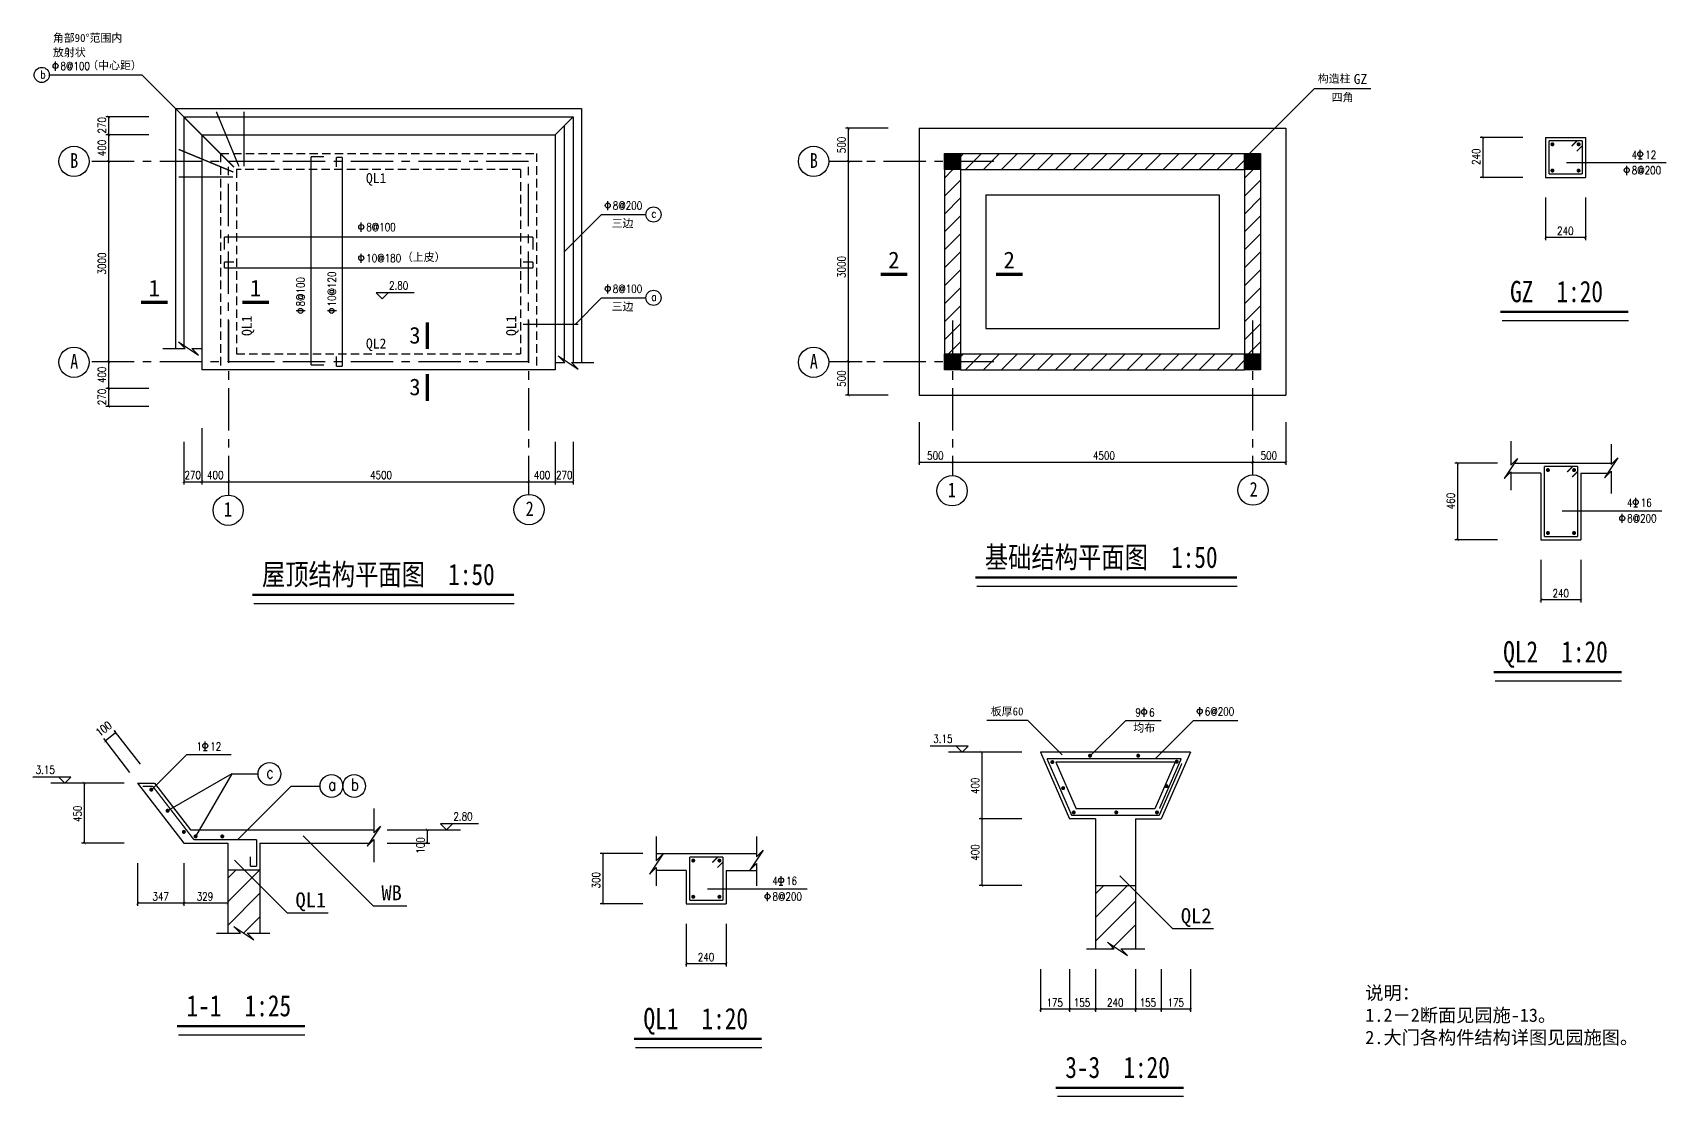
# Model space of a CAD drawing. Extents: x 33537 to 92335, y 36909 to 68753.
# Drawn here: x 67841 to 92335, y 52817 to 68753 of the extents above; entities that cross this region are included whole.
import ezdxf
from ezdxf.enums import TextEntityAlignment as Align

# ---------------------------------------------------------------- set-up
doc = ezdxf.new("R2010")
doc.units = 0
doc.header["$LTSCALE"] = 10
for name, pattern in [('CENTER', [50.8, 31.75, -6.35, 6.35, -6.35]), ('CENTERX2', [101.6, 63.5, -12.7, 12.7, -12.7]), ('DASHED', [19.05, 12.7, -6.35])]:
    doc.linetypes.add(name, pattern=pattern)
doc.layers.get('0').update_dxf_attribs({"linetype": 'CONTINUOUS'})
doc.layers.get('DEFPOINTS').update_dxf_attribs({"linetype": 'CONTINUOUS'})
doc.layers.add('INSERT', color=7, linetype='CONTINUOUS')
doc.layers.add('PUB_TITLE', color=4, linetype='CONTINUOUS')
doc.styles.add('DIM_FONT', font='SIMPLEX.shx', dxfattribs={"width": 0.8, "bigfont": 'hztxt.shx'})
doc.styles.add('SONG', font='SimSun.ttf', dxfattribs={"width": 0.8})
pattern_1 = [(45, (30823.04, 47488.15), (-134.70384, 134.70384), [])]

# ---------------------------------------------------------------- blocks, each defined once
blk = doc.blocks.new('_ARCHTICK')
at = {"color": 0, "linetype": 'BYBLOCK', "const_width": 0.15}
blk.add_lwpolyline([(-0.5, -0.5), (0.5, 0.5)], dxfattribs=at)

msp = doc.modelspace()

# ---------------------------------------------------------------- hatches: boundary and pattern name
at = {"linetype": 'CONTINUOUS'}
h = msp.add_hatch(dxfattribs=at)
h.set_pattern_fill('ANSI31', color=9, scale=60, style=0)
h.set_pattern_definition(pattern_1)
h.paths.add_polyline_path([(81750.8, 66703), (86010.8, 66703), (86010.8, 66943), (81750.8, 66943)])
h = msp.add_hatch(dxfattribs=at)
h.set_pattern_fill('ANSI31', color=9, scale=60, style=0)
h.set_pattern_definition([(45, (26323.04, 47488.15), (-134.70384, 134.70384), [])])
h.paths.add_polyline_path([(81750.8, 66703), (81510.8, 66703), (81510.8, 63943), (81750.8, 63943)])
h = msp.add_hatch(dxfattribs=at)
h.set_pattern_fill('ANSI31', color=9, scale=60, style=0)
h.set_pattern_definition(pattern_1)
h.paths.add_polyline_path([(86250.8, 66703), (86010.8, 66703), (86010.8, 63943), (86250.8, 63943)])
h = msp.add_hatch(dxfattribs=at)
h.set_pattern_fill('ANSI31', color=9, scale=60, style=0)
h.set_pattern_definition([(45, (30823.04, 44488.15), (-134.70384, 134.70384), [])])
h.paths.add_polyline_path([(81750.8, 63703), (86010.8, 63703), (86010.8, 63943), (81750.8, 63943)])
at = {"layer": 'INSERT'}
for points in [[(81510.8, 66943), (81750.8, 66943), (81750.8, 66703), (81510.8, 66703)], [(86010.8, 66943), (86250.8, 66943), (86250.8, 66703), (86010.8, 66703)], [(81510.8, 63943), (81750.8, 63943), (81750.8, 63703), (81510.8, 63703)], [(86010.8, 63943), (86250.8, 63943), (86250.8, 63703), (86010.8, 63703)]]:
    msp.add_hatch(color=9, dxfattribs=at).paths.add_polyline_path(points)

# ---------------------------------------------------------------- linework, layer by layer
at = {"color": 3, "linetype": 'CONTINUOUS'}
for p, q in [((75676.1, 67223), (75946.1, 67493)), ((90184.2, 67184), (89544.2, 67184)), ((89584.2, 67184), (89584.2, 66584)), ((91917.7, 66862.2), (91972.1, 66862.2)), ((90184.2, 66584), (89544.2, 66584)), ((90523.8, 66284), (90523.8, 65644)), ((91123.8, 66284), (91123.8, 65644)), ((91123.8, 65684), (90523.8, 65684)), ((89802.1, 62303.5), (89162.1, 62303.5)), ((89202.1, 62303.5), (89202.1, 61153.5)), ((91849.7, 61646.8), (91904.1, 61646.8)), ((89802.1, 61153.5), (89162.1, 61153.5)), ((90455.8, 60853.5), (90455.8, 60213.5)), ((91055.8, 60853.5), (91055.8, 60213.5)), ((91055.8, 60253.5), (90455.8, 60253.5)), ((69059.8, 58297.9), (69450.7, 57791.2)), ((68901.5, 58175.7), (69292.4, 57669)), ((68925.9, 58144.1), (69084.2, 58266.2)), ((70401.6, 57995.7), (70456.1, 57995.7)), ((82671.6, 57974.3), (81571.6, 57974.3)), ((82071.6, 57974.3), (82071.6, 55974.3)), ((69214.5, 57510.6), (68114.5, 57510.6)), ((68614.5, 57510.6), (68614.5, 56610.6)), ((82671.6, 56974.3), (82031.6, 56974.3)), ((69214.5, 56610.6), (68574.5, 56610.6)), ((73155.7, 56810.6), (74255.7, 56810.6)), ((73155.7, 56610.6), (73795.7, 56610.6)), ((73755.7, 56810.6), (73755.7, 56610.6)), ((76987.6, 56452.5), (76347.6, 56452.5)), ((76387.6, 56452.5), (76387.6, 55702.5)), ((69414.5, 56310.6), (69414.5, 55670.6)), ((70108.8, 56310.6), (70108.8, 55670.6)), ((79035.2, 55980.6), (79089.7, 55980.6)), ((82671.6, 55974.3), (82031.6, 55974.3)), ((70767.1, 55710.6), (69414.5, 55710.6)), ((76987.6, 55702.5), (76347.6, 55702.5)), ((77641.3, 55402.5), (77641.3, 54762.5)), ((78241.3, 55402.5), (78241.3, 54762.5)), ((78241.3, 54802.5), (77641.3, 54802.5)), ((82951, 54720), (82951, 54080)), ((83388.5, 54720), (83388.5, 54080)), ((83776, 54720), (83776, 54080)), ((84376, 54720), (84376, 54080)), ((84763.5, 54720), (84763.5, 54080)), ((85201, 54720), (85201, 54080)), ((85201, 54120), (82951, 54120))]:
    msp.add_line(p, q, dxfattribs=at)
for p, q in [((90523.8, 67184), (91123.8, 67184)), ((90523.8, 67184), (90523.8, 66584)), ((91123.8, 67184), (91123.8, 66584)), ((90523.8, 66584), (91123.8, 66584)), ((90056.5, 62303.5), (91509.5, 62303.5)), ((90455.8, 62153.5), (90002.1, 62153.5)), ((90455.8, 62153.5), (90455.8, 61153.5)), ((91055.8, 62153.5), (91055.8, 61153.5)), ((91055.8, 62153.5), (91455.3, 62153.5)), ((90455.8, 61153.5), (91055.8, 61153.5)), ((82951, 57974.3), (83388.5, 56974.3)), ((85201, 57974.3), (82951, 57974.3)), ((83180.4, 57824.3), (83486.6, 57124.3)), ((84971.7, 57824.3), (83180.4, 57824.3)), ((84971.7, 57824.3), (84665.4, 57124.3)), ((85201, 57974.3), (84763.5, 56974.3)), ((69414.5, 57510.6), (70108.8, 56610.6)), ((69414.5, 57510.6), (69667.1, 57510.6)), ((69667.1, 57510.6), (70207.1, 56810.6)), ((84665.4, 57124.3), (83486.6, 57124.3)), ((83776, 56974.3), (83388.5, 56974.3)), ((83776, 56974.3), (83776, 55974.3)), ((84376, 56974.3), (84376, 55974.3)), ((84376, 56974.3), (84763.5, 56974.3)), ((70108.8, 56610.6), (70767.1, 56610.6)), ((70207.1, 56810.6), (72955.7, 56810.6)), ((70767.1, 56610.6), (70767.1, 56210.6)), ((71247.1, 56610.6), (72886.9, 56610.6)), ((71247.1, 56610.6), (71247.1, 56210.6)), ((77187.6, 56452.5), (78695, 56452.5)), ((70767.1, 56210.6), (70767.1, 55262.6)), ((70767.1, 56210.6), (71247.1, 56210.6)), ((71247.1, 56210.6), (71247.1, 55262.6)), ((77641.3, 56202.5), (77187.6, 56202.5)), ((77641.3, 56202.5), (77641.3, 55702.5)), ((78241.3, 56202.5), (78695, 56202.5)), ((78241.3, 56202.5), (78241.3, 55702.5)), ((83776, 55974.3), (84376, 55974.3)), ((83776, 55974.3), (83776, 55026.2)), ((84376, 55974.3), (84376, 55026.2)), ((77641.3, 55702.5), (78241.3, 55702.5))]:
    msp.add_line(p, q)
at = {"color": 6, "linetype": 'CENTERX2'}
for p, q in [((75276.1, 66823), (70776.1, 66823)), ((70776.1, 63823), (70776.1, 66823)), ((75276.1, 63823), (75276.1, 66823)), ((75276.1, 63823), (70776.1, 63823))]:
    msp.add_line(p, q, dxfattribs=at)
at = {"color": 9, "linetype": 'CONTINUOUS'}
for p, q in [((70767.1, 55731.7), (71246, 56210.6)), ((70767.1, 56085.3), (70892.5, 56210.6)), ((70767.1, 55378.2), (71247.1, 55858.2)), ((83776, 55495.4), (84255, 55974.3)), ((83776, 55848.9), (83901.4, 55974.3)), ((83776, 55141.8), (84376, 55741.8)), ((71006.6, 55264.1), (71247.1, 55504.6)), ((84015.5, 55027.7), (84376, 55388.3))]:
    msp.add_line(p, q, dxfattribs=at)
at = {"color": 1, "linetype": 'CONTINUOUS', "const_width": 20}
for points in [[(70015.4, 67583.6), (70860.7, 66738.3)], [(70594.5, 67569), (70934, 66749.2)], [(71010.3, 67569), (71010.3, 66753)], [(75810.4, 63851.5), (75810.4, 67357.3)], [(90573.8, 67134), (91073.8, 67134)], [(90573.8, 67134), (90573.8, 66634)], [(90915.4, 67051.6), (90997.9, 67134)], [(91073.8, 67134), (91073.8, 66634)], [(70030.1, 67004.6), (70849.9, 66665)], [(72015.5, 63772), (72015.5, 66895.2)], [(72015.5, 66895.2), (72207, 66895.2)], [(72392.2, 66886.6), (72483.8, 66886.6)], [(72392.2, 66886.6), (72392.2, 66739.1)], [(72483.8, 63755.6), (72483.8, 66886.6)], [(90991.3, 66975.7), (91073.8, 67058.2)], [(90573.8, 66634), (91073.8, 66634)], [(70030.1, 66588.8), (70846.1, 66588.8)], [(70714.3, 65692.3), (75340.5, 65692.3)], [(70714.3, 65692.3), (70714.3, 65500.7)], [(75340.5, 65692.3), (75340.5, 65500.7)], [(70714.3, 65318.2), (70861.7, 65318.2)], [(70714.3, 65318.2), (70714.3, 65226.6)], [(70714.3, 65226.6), (75340.5, 65226.6)], [(75340.5, 65318.2), (75193.1, 65318.2)], [(75340.5, 65318.2), (75340.5, 65226.6)], [(75191.4, 64382.3), (76022.1, 64382.3)], [(72015.5, 63772), (72207, 63772)], [(72392.2, 63755.6), (72392.2, 63903)], [(72392.2, 63755.6), (72483.8, 63755.6)], [(90505.8, 62253.5), (90505.8, 61203.5)], [(90505.8, 62253.5), (91005.8, 62253.5)], [(90847.4, 62171), (90929.9, 62253.5)], [(91005.8, 62253.5), (91005.8, 61203.5)], [(90923.3, 62095.1), (91005.8, 62177.6)], [(90505.8, 61203.5), (91005.8, 61203.5)], [(83049.4, 57874.3), (83421.2, 57024.3)], [(85061.6, 57874.3), (83049.4, 57874.3)], [(85072.1, 57804.3), (84730.8, 57024.3)], [(85061.6, 57874.3), (84735.2, 57128.1)], [(69491, 57460.6), (69642.5, 57460.6)], [(69642.5, 57460.6), (70259.7, 56660.6)], [(83421.2, 57024.3), (84730.8, 57024.3)], [(70259.7, 56660.6), (71197.1, 56660.6)], [(71197.1, 56660.6), (71197.1, 56260.6)], [(71105.5, 56260.6), (71105.5, 56408.1)], [(77691.3, 56402.5), (78191.3, 56402.5)], [(77691.3, 56402.5), (77691.3, 55752.5)], [(78033, 56320), (78115.5, 56402.5)], [(78191.3, 56402.5), (78191.3, 55752.5)], [(71105.5, 56260.6), (71197.1, 56260.6)], [(78108.9, 56244.1), (78191.3, 56326.6)], [(77691.3, 55752.5), (78191.3, 55752.5)]]:
    msp.add_lwpolyline(points, dxfattribs=at)
at = {"color": 1, "linetype": 'CONTINUOUS', "const_width": 30}
for points in [[(90612.7, 67080.6, 1), (90642.7, 67080.6, 1)], [(91005.4, 67080.6, 1), (91035.4, 67080.6, 1)], [(90612.7, 66687.5, -1), (90642.7, 66687.5, -1)], [(91005.4, 66687.5, -1), (91035.4, 66687.5, -1)], [(90544.7, 62200, 1), (90574.7, 62200, 1)], [(90937.4, 62200, 1), (90967.4, 62200, 1)], [(90544.7, 61256.9, -1), (90574.7, 61256.9, -1)], [(90937.4, 61256.9, -1), (90967.4, 61256.9, -1)], [(83114.2, 57824.1, 1), (83144.2, 57824.1, 1)], [(83680, 57920, 1), (83710, 57920, 1)], [(84401.4, 57920, 1), (84431.4, 57920, 1)], [(84980.2, 57830.7, 1), (85010.2, 57830.7, 1)], [(69603.8, 57411.6, 1), (69633.8, 57411.6, 1)], [(83276.3, 57433.9, 1), (83306.3, 57433.9, 1)], [(84824.7, 57463.7, 1), (84854.7, 57463.7, 1)], [(69854, 57106.8, 1), (69872.3, 57083, 1)], [(83435.1, 57070.2, 1), (83465.1, 57070.2, 1)], [(84073.3, 57070.2, 1), (84103.3, 57070.2, 1)], [(84683.1, 57070.2, 1), (84713.1, 57070.2, 1)], [(70098.3, 56790.1, 1), (70116.6, 56766.3, 1)], [(70268.7, 56710.7, 1), (70298.7, 56710.7, 1)], [(70668.7, 56710.7, 1), (70698.7, 56710.7, 1)], [(77730.2, 56349, 1), (77760.2, 56349, 1)], [(78123, 56349, 1), (78153, 56349, 1)], [(77730.2, 55806, -1), (77760.2, 55806, -1)], [(78123, 55806, -1), (78153, 55806, -1)]]:
    msp.add_lwpolyline(points, format="xyb", close=True, dxfattribs=at)
at = {"layer": 'DEFPOINTS', "color": 0, "linetype": 'BYBLOCK'}
for p in [(75156.1, 66823), (70776.1, 64008)]:
    msp.add_point(p, dxfattribs=at)
at = {"layer": 'INSERT', "color": 21, "linetype": 'CONTINUOUS', "ltscale": 2}
for p, q in [((68090.5, 68119.9), (69479.1, 68119.9)), ((69479.1, 68119.9), (70106.1, 67493)), ((87061.7, 67916.4), (86086.1, 66940.9)), ((87061.7, 67916.4), (87903, 67916.4)), ((90840, 66806.3), (92335.4, 66806.3)), ((76371.6, 66028.5), (75810.4, 65467.3)), ((76371.6, 66028.5), (77036.4, 66028.5)), ((76371.6, 64781.2), (75972.7, 64382.3)), ((76371.6, 64781.2), (77036.4, 64781.2)), ((90772, 61591), (92267.4, 61591)), ((82763.8, 58448.2), (82147.3, 58448.2)), ((82763.8, 58448.2), (83276.4, 57935.6)), ((84231, 58448.2), (83688.9, 57906.1)), ((84231, 58448.2), (84762.6, 58448.2)), ((85247.6, 58448.2), (84673.7, 57874.3)), ((85247.6, 58448.2), (85912.4, 58448.2)), ((70154.8, 57939.8), (69612.7, 57397.7)), ((70154.8, 57939.8), (70819.4, 57939.8)), ((70827.6, 57646.6), (69863.1, 57094.9)), ((70827.6, 57646.6), (70283.7, 56710.7)), ((70827.6, 57646.6), (71220.5, 57646.6)), ((71717.6, 57466), (70912.2, 56660.6)), ((71717.6, 57466), (72150.2, 57466)), ((72944.1, 55672.2), (71898.4, 56717.9)), ((71656, 55564.9), (70865.3, 56355.7)), ((84930.9, 55328.6), (84140.2, 56119.3)), ((77957.5, 55924.8), (79452.9, 55924.8)), ((72944.1, 55672.2), (73449.8, 55672.2)), ((71656, 55564.9), (72270.9, 55564.9)), ((84930.9, 55328.6), (85545.9, 55328.6))]:
    msp.add_line(p, q, dxfattribs=at)
at = {"layer": 'INSERT', "color": 3}
for p, q in [((68183.4, 68183.4), (68183.4, 68319.9)), ((69580.1, 67493), (68940.1, 67493)), ((68980.1, 67493), (68980.1, 66823)), ((69580.1, 67223), (68940.1, 67223)), ((80669.5, 67323), (80029.5, 67323)), ((80069.5, 67323), (80069.5, 66823)), ((91944.9, 66862.2), (91944.9, 66998.7)), ((69191, 66823), (68940.1, 66823)), ((68980.1, 66863), (68980.1, 63153)), ((80280.4, 66823), (80029.5, 66823)), ((80069.5, 66863), (80069.5, 63323)), ((91741.8, 66620.7), (91741.8, 66757.2)), ((76464.5, 66092), (76464.5, 66228.5)), ((72768.3, 65770.3), (72768.3, 65906.8)), ((72768.3, 65304.6), (72768.3, 65441.1)), ((76464.5, 64844.7), (76464.5, 64981.2)), ((73560.3, 64855.8), (72990.2, 64855.8)), ((73080.2, 64765.8), (72990.2, 64855.8)), ((73080.2, 64765.8), (73170.2, 64855.8)), ((71927.6, 64585.2), (71791.1, 64585.2)), ((72395.9, 64585.2), (72259.4, 64585.2)), ((69191, 63823), (68940.1, 63823)), ((80280.4, 63823), (80029.5, 63823)), ((69580.1, 63423), (68940.1, 63423)), ((80669.5, 63323), (80029.5, 63323)), ((69580.1, 63153), (68940.1, 63153)), ((70376.1, 62825.4), (70376.1, 61985.4)), ((81130.8, 62916.4), (81130.8, 62276.4)), ((86630.8, 62916.4), (86630.8, 62276.4)), ((70106.1, 62625.4), (70106.1, 61985.4)), ((75676.1, 62625.4), (75676.1, 61985.4)), ((75946.1, 62625.4), (75946.1, 61985.4)), ((81130.8, 62316.4), (86630.8, 62316.4)), ((81630.8, 62330.3), (81630.8, 62276.4)), ((86130.8, 62330.3), (86130.8, 62276.4)), ((70106.1, 62025.4), (75946.1, 62025.4)), ((70776.1, 62039.3), (70776.1, 61985.4)), ((75276.1, 62039.3), (75276.1, 61985.4)), ((91876.9, 61646.8), (91876.9, 61783.4)), ((91673.8, 61410), (91673.8, 61546.5)), ((84505.1, 58504.1), (84505.1, 58640.6)), ((85340.5, 58511.7), (85340.5, 58648.2)), ((70428.9, 57995.7), (70428.9, 58132.2)), ((81868.1, 58064.3), (81298, 58064.3)), ((81778.1, 57974.3), (81688.1, 58064.3)), ((81778.1, 57974.3), (81868.1, 58064.3)), ((68411, 57600.6), (67840.9, 57600.6)), ((68321, 57510.6), (68231, 57600.6)), ((68321, 57510.6), (68411, 57600.6)), ((74525.8, 56900.6), (73955.7, 56900.6)), ((74045.7, 56810.6), (73955.7, 56900.6)), ((74045.7, 56810.6), (74135.7, 56900.6)), ((79062.4, 55980.6), (79062.4, 56117.1)), ((78859.4, 55739.2), (78859.4, 55875.7))]:
    msp.add_line(p, q, dxfattribs=at)
at = {"layer": 'INSERT', "color": 7}
for p, q in [((69980.1, 67619), (69980.1, 64020.2)), ((69980.1, 67619), (76072.1, 67619)), ((76072.1, 67619), (76072.1, 63812.4)), ((70106.1, 67493), (70106.1, 64067.7)), ((70106.1, 67493), (75946.1, 67493)), ((75946.1, 67493), (75946.1, 63812.4)), ((70376.1, 67223), (70376.1, 63703)), ((70376.1, 67223), (75676.1, 67223)), ((75676.1, 67223), (75676.1, 63703)), ((81130.8, 67323), (86630.8, 67323)), ((81130.8, 67323), (81130.8, 63323)), ((86630.8, 67323), (86630.8, 63323)), ((81750.8, 66943), (86010.8, 66943)), ((81510.8, 66703), (81510.8, 63943)), ((81750.8, 66703), (86010.8, 66703)), ((81750.8, 66703), (81750.8, 63943)), ((81750.8, 66703), (81750.8, 66703)), ((86010.8, 66703), (86010.8, 63943)), ((86250.8, 66703), (86250.8, 63943)), ((82130.8, 66323), (85630.8, 66323)), ((82130.8, 66323), (82130.8, 64323)), ((85630.8, 66323), (85630.8, 64323)), ((89873.1, 64441.1, 342.9), (91766.8, 64441.1, 342.9)), ((82130.8, 64323), (85630.8, 64323)), ((81750.8, 63943), (86010.8, 63943)), ((75676.1, 63703), (70376.1, 63703)), ((81750.8, 63703), (86010.8, 63703)), ((81130.8, 63323), (86630.8, 63323)), ((81998.3, 60460, 342.9), (85898.5, 60460, 342.9)), ((71159.4, 60202.2, 685.7), (75059.5, 60202.2, 685.7)), ((89770.7, 59042.8, 342.9), (91664.4, 59042.8, 342.9)), ((70028.7, 53740, 342.9), (71922.4, 53740, 342.9)), ((76880, 53546.8, 342.9), (78773.7, 53546.8, 342.9)), ((83204.6, 52816.8, 342.9), (85098.3, 52816.8, 342.9))]:
    msp.add_line(p, q, dxfattribs=at)
at = {"layer": 'INSERT', "color": 3, "linetype": 'DASHED'}
for p, q in [((70656.1, 66943), (70656.1, 63703)), ((70656.1, 66943), (75396.1, 66943)), ((75396.1, 66943), (75396.1, 63703)), ((70896.1, 66703), (70896.1, 63943)), ((75156.1, 66703), (70896.1, 66703)), ((75156.1, 66703), (75156.1, 63943)), ((70896.1, 63943), (75156.1, 63943))]:
    msp.add_line(p, q, dxfattribs=at)
at = {"layer": 'INSERT', "color": 21, "linetype": 'CENTER', "ltscale": 2}
for p, q in [((71396.1, 66823), (68687.1, 66823)), ((82250.8, 66823), (79776.5, 66823)), ((70776.1, 64443), (70776.1, 61825.3)), ((75276.1, 64443), (75276.1, 61835.3)), ((81630.8, 64443), (81630.8, 62116.3)), ((86130.8, 64443), (86130.8, 62126.2)), ((71396.1, 63823), (68686.9, 63823)), ((82250.8, 63823), (79776.3, 63823))]:
    msp.add_line(p, q, dxfattribs=at)
at = {"layer": 'INSERT', "color": 9}
for p, q in [((69790.5, 64020.2), (70127.3, 64020.2)), ((70027.3, 64120.2), (70327.3, 63920.2)), ((70127.3, 64020.2), (70027.3, 64120.2)), ((70227.3, 64020.2), (70376.1, 64020.2)), ((70327.3, 63920.2), (70227.3, 64020.2)), ((75676.1, 63812.4), (75819.1, 63812.4)), ((75719.1, 63912.4), (76019.1, 63712.4)), ((75819.1, 63812.4), (75719.1, 63912.4)), ((76019.1, 63712.4), (75919.1, 63812.4)), ((75919.1, 63812.4), (76255.8, 63812.4)), ((90002.1, 62635.1), (90002.1, 62271.8)), ((91509.5, 62586.8), (91509.5, 62284.8)), ((90102.1, 62371.8), (89902.1, 62071.8)), ((90002.1, 62271.8), (90102.1, 62371.8)), ((91609.5, 62384.8), (91409.5, 62084.8)), ((91509.5, 62284.8), (91609.5, 62384.8)), ((89902.1, 62071.8), (90002.1, 62171.8)), ((90002.1, 62171.8), (90002.1, 61896.3)), ((91409.5, 62084.8), (91509.5, 62184.8)), ((91509.5, 62184.8), (91509.5, 61848.1)), ((72955.7, 57127.1), (72955.7, 56763.8)), ((73055.7, 56863.8), (72855.7, 56563.8)), ((72955.7, 56763.8), (73055.7, 56863.8)), ((72855.7, 56563.8), (72955.7, 56663.8)), ((72955.7, 56663.8), (72955.7, 56327.1)), ((77187.6, 56707.7), (77187.6, 56344.5)), ((78695, 56707.7), (78695, 56405.7)), ((77287.6, 56444.5), (77087.6, 56144.5)), ((77187.6, 56344.5), (77287.6, 56444.5)), ((78795, 56505.7), (78595, 56205.7)), ((78695, 56405.7), (78795, 56505.7)), ((77087.6, 56144.5), (77187.6, 56244.5)), ((77187.6, 56244.5), (77187.6, 55969)), ((78595, 56205.7), (78695, 56305.7)), ((78695, 56305.7), (78695, 55969)), ((70958.8, 55262.6), (70858.8, 55362.6)), ((70858.8, 55362.6), (71158.8, 55162.6)), ((70595.6, 55262.6), (70958.8, 55262.6)), ((71058.8, 55262.6), (71395.6, 55262.6)), ((71158.8, 55162.6), (71058.8, 55262.6)), ((83956.4, 55126.2), (84256.4, 54926.2)), ((84056.4, 55026.2), (83956.4, 55126.2)), ((83639.8, 55026.2), (84056.4, 55026.2)), ((84256.4, 54926.2), (84156.4, 55026.2)), ((84156.4, 55026.2), (84514, 55026.2))]:
    msp.add_line(p, q, dxfattribs=at)
for points in [[(81510.8, 66943), (81750.8, 66943), (81750.8, 66703), (81510.8, 66703)], [(86010.8, 66943), (86250.8, 66943), (86250.8, 66703), (86010.8, 66703)], [(81510.8, 63943), (81750.8, 63943), (81750.8, 63703), (81510.8, 63703)], [(86010.8, 63943), (86250.8, 63943), (86250.8, 63703), (86010.8, 63703)]]:
    msp.add_lwpolyline(points, close=True, dxfattribs=at)
at = {"layer": 'INSERT', "color": 7, "const_width": 50, "elevation": -548.6}
for points in [[(80555.2, 65133), (80955.2, 65133)], [(82283.7, 65133), (82683.7, 65133)], [(69465.8, 64711.6), (69865.8, 64711.6)], [(70983.8, 64711.6), (71383.8, 64711.6)], [(73760, 64011.4), (73760, 64411.4)], [(73760, 63237.2), (73760, 63637.2)]]:
    msp.add_lwpolyline(points, dxfattribs=at)
at = {"layer": 'INSERT', "color": 193, "const_width": 35}
for points, elevation in [([(89848.3, 64569.8), (91766.8, 64569.8)], 342.9), ([(81973.5, 60588.7), (85898.5, 60588.7)], 342.9), ([(71134.6, 60330.9), (75059.5, 60330.9)], 685.7), ([(89745.9, 59171.5), (91664.4, 59171.5)], 342.9), ([(70003.9, 53868.7), (71922.4, 53868.7)], 342.9), ([(76855.3, 53675.5), (78773.7, 53675.5)], 342.9), ([(83179.8, 52945.5), (85098.3, 52945.5)], 342.9)]:
    msp.add_lwpolyline(points, dxfattribs=dict(at, elevation=elevation))
at = {"layer": 'INSERT', "color": 7}
for centre, radius in [((67977, 68119.9), 113.5), ((68460.1, 66825, -685.7), 227), ((79549.5, 66825, -685.7), 227), ((77149.9, 66028.5), 113.5), ((77149.9, 64781.2), 113.5), ((68460.1, 63815, -685.7), 227), ((79549.5, 63815, -685.7), 227), ((81626.8, 61889.4, -685.7), 227), ((86137.8, 61899.4, -685.7), 227), ((70772.1, 61598.4, -685.7), 227), ((75283.1, 61608.4, -685.7), 227), ((71390.7, 57646.6), 170.2), ((72320.4, 57466), 170.2), ((72660.9, 57466), 170.2)]:
    msp.add_circle(centre, radius, dxfattribs=at)
at = {"layer": 'INSERT', "color": 3}
for centre in [(68183.4, 68255.3), (91944.9, 66934), (91741.8, 66692.6), (76464.5, 66163.9), (72768.3, 65842.2), (72768.3, 65376.5), (76464.5, 64916.6), (71855.7, 64585.2), (72324, 64585.2), (91876.9, 61718.7), (91673.8, 61477.3), (84505.1, 58576), (85340.5, 58583.6), (70428.9, 58067.6), (78859.4, 55811.1), (79062.4, 56052.5)]:
    msp.add_circle(centre, 37.5, dxfattribs=at)
at = {"layer": 'INSERT', "color": 3, "linetype": 'DASHED'}
msp.add_point((70656.1, 66823), dxfattribs=at)

# ---------------------------------------------------------------- block references
at = {"layer": 'INSERT', "color": 3, "xscale": 40, "yscale": 40, "zscale": 40}
for p, rotation in [((68980.1, 67493), 90), ((68980.1, 67223), 90), ((80069.5, 67323), 90), ((89584.2, 67184), 90), ((68980.1, 66823), 90), ((80069.5, 66823), 90), ((89584.2, 66584), 90), ((68980.1, 63823), 270), ((80069.5, 63823), 270), ((68980.1, 63423), 90), ((80069.5, 63323), 90), ((68980.1, 63153), 90), ((81130.8, 62316.4), 180), ((81630.8, 62316.4), 180), ((86630.8, 62316.4), 180), ((89202.1, 62303.5), 90), ((70106.1, 62025.4), 180), ((70376.1, 62025.4), 180), ((70776.1, 62025.4), 180), ((75676.1, 62025.4), 180), ((75946.1, 62025.4), 180), ((89202.1, 61153.5), 90), ((69084.2, 58266.2), 41.99999999999996), ((68925.9, 58144.1), 41.99999999999996), ((82071.6, 57974.3), 90), ((68614.5, 57510.6), 90), ((73755.7, 56810.6), 90), ((82071.6, 56974.3), 90), ((68614.5, 56610.6), 90), ((73755.7, 56610.6), 90), ((76387.6, 56452.5), 90), ((82071.6, 55974.3), 90), ((76387.6, 55702.5), 90)]:
    msp.add_blockref('_ARCHTICK', p, dxfattribs=dict(at, rotation=rotation))
for p in [(90523.8, 65684), (91123.8, 65684), (86130.8, 62316.4), (75276.1, 62025.4), (90455.8, 60253.5), (91055.8, 60253.5), (69414.5, 55710.6), (70108.8, 55710.6), (70767.1, 55710.6), (77641.3, 54802.5), (78241.3, 54802.5), (82951, 54120), (83388.5, 54120), (83776, 54120), (84376, 54120), (84763.5, 54120), (85201, 54120)]:
    msp.add_blockref('_ARCHTICK', p, dxfattribs=at)

# ---------------------------------------------------------------- texts
at = {"color": 3, "linetype": 'BYBLOCK', "style": 'DIM_FONT', "width": 0.8}
for s, p in [('2.80', (73183.7, 64904.7)), ('3.15', (81344.1, 58113.2)), ('3.15', (67887, 57649.5)), ('2.80', (74149.2, 56949.5))]:
    msp.add_text(s, height=120, dxfattribs=at).set_placement(p)
msp.add_text('100', height=120, rotation=37.64762, dxfattribs=at).set_placement((68844.7, 58199.4))
at = {"color": 7, "linetype": 'CONTINUOUS', "insert": (87821.6, 54466), "char_height": 200, "width": 8000, "attachment_point": 1}
msp.add_mtext('\\f宋体|b0|i0|c134|p54;说明：\\P1.2－2断面见园施-13。\\P2.大门各构件结构详图见园施图。', dxfattribs=at)
at = {"layer": 'INSERT', "color": 3, "style": 'DIM_FONT', "width": 0.8}
for s, height, p in [('b', 120, (67955, 68068.1)), ('8@100', 120, (68258.5, 68193.9)), ('4', 120, (91814.9, 66865.4)), ('12', 120, (92020, 66865.4)), ('8@200', 120, (91816.9, 66631.2)), ('8@200', 120, (76539.6, 66102.5)), ('8@100', 120, (72843.4, 65780.8)), ('c', 120, (77118.6, 65982.8)), ('10@180', 120, (72843.4, 65315.1)), ('8@100', 120, (76539.6, 64855.2)), ('a', 120, (77118.6, 64735.6)), ('4', 120, (91746.8, 61650.1)), ('16', 120, (91952, 61650.1)), ('8@200', 120, (91748.9, 61415.9)), ('9', 120, (84375, 58507.3)), ('6', 120, (84580.1, 58507.3)), ('6@200', 120, (85415.6, 58522.2)), ('1', 120, (70298.8, 57998.9)), ('12', 120, (70504, 57998.9)), ('c', 180, (71343.8, 57578.2)), ('b', 180, (72614, 57397.5)), ('a', 180, (72273.5, 57397.5)), ('4', 120, (78932.4, 55983.9)), ('16', 120, (79137.5, 55983.9)), ('8@200', 120, (78934.5, 55749.7))]:
    msp.add_text(s, height=height, dxfattribs=at).set_placement(p)
for s, p in [('10@120', (72386.1, 64651.7)), ('8@100', (71917.8, 64651.7))]:
    msp.add_text(s, height=120, rotation=90, dxfattribs=at).set_placement(p)
at = {"layer": 'INSERT', "color": 3, "char_height": 120, "attachment_point": 5, "rotation": 90, "style": 'DIM_FONT'}
for s, insert in [('270', (68880.1, 67365.7)), ('400', (68880.1, 67025.5)), ('500', (79969.5, 67071.1)), ('240', (89484.2, 66893.9)), ('3000', (68880.1, 65294.5)), ('3000', (79969.5, 65243.1)), ('400', (68880.1, 63625.5)), ('500', (79969.5, 63571.1)), ('270', (68880.1, 63294.7)), ('460', (89102.1, 61735.2)), ('400', (81971.6, 57468.8)), ('450', (68514.5, 57048.4)), ('100', (73655.7, 56575.7)), ('400', (81971.6, 56468.8)), ('300', (76287.6, 56054.5))]:
    msp.add_mtext(s, dxfattribs=dict(at, insert=insert))
at = {"layer": 'INSERT', "color": 3, "char_height": 120, "attachment_point": 5, "style": 'DIM_FONT'}
for s, insert in [('240', (90820.5, 65784)), ('500', (81375.8, 62416.4)), ('4500', (83902.7, 62416.4)), ('500', (86375.8, 62416.4)), ('270', (70241, 62125.4)), ('400', (70578.6, 62125.4)), ('4500', (73064.8, 62125.4)), ('400', (75478.6, 62125.4)), ('270', (75811, 62125.4)), ('240', (90752.5, 60353.5)), ('347', (69758.9, 55810.6)), ('329 ', (70423.9, 55810.6)), ('240', (77938, 54902.5)), ('175', (83165.4, 54220)), ('155', (83574.6, 54220)), ('240', (84072.7, 54220)), ('155', (84562, 54220)), ('175', (84980.1, 54220))]:
    msp.add_mtext(s, dxfattribs=dict(at, insert=insert))
at = {"layer": 'PUB_TITLE', "color": 7, "ltscale": 1000, "style": 'SONG'}
for s, height, p in [('角部90°范围内', 120, (68142.9, 68615, -2228.6)), ('放射状', 120, (68145.5, 68398.3, -2228.6)), ('（中心距）', 120, (68658.9, 68203.8, -2228.6)), ('构造柱', 120, (87109.6, 68005.4, -2228.6)), ('GZ', 150, (87647.6, 67984, -2880)), ('四角', 120, (87317.6, 67725.1, -2228.6)), ('QL1', 150, (72837.8, 66498.6, -2880)), ('三边', 120, (76522.1, 65837.2, -2228.6)), ('（上皮）', 120, (73376.5, 65331, -2228.6)), ('2', 250, (80668.6, 65223.3, -2880)), ('2', 250, (82397.2, 65223.3, -2880)), ('1', 250, (69579.2, 64801.9, -2880)), ('1', 250, (71097.2, 64801.9, -2880)), ('三边', 120, (76522.1, 64589.9, -2228.6)), ('3', 250, (73487.2, 64095, -2880)), ('QL2', 150, (72837.8, 64021.1, -2880)), ('3', 250, (73487.2, 63320.8, -2880)), ('板厚60', 120, (82206.1, 58523.4, -2228.6)), ('均布', 120, (84344, 58279.8, -2228.6)), ('QL1', 225, (71781.4, 55646.5, -4320)), ('WB', 225, (73069.6, 55753.8, -4320)), ('QL2', 225, (85056.4, 55410.2, -4320))]:
    msp.add_text(s, height=height, dxfattribs=at).set_placement(p)
at = {"layer": 'PUB_TITLE', "color": 7, "ltscale": 1000, "style": 'SONG', "width": 0.8}
for s, p in [('B', (68464.2, 66728.1)), ('B', (79553.6, 66728.1)), ('A', (68464.2, 63718.1)), ('A', (79553.6, 63718.1))]:
    msp.add_text(s, height=220, dxfattribs=at).set_placement(p, align=Align.CENTER)
for s, height, p in [('GZ  1:20', 320, (89992.5, 64715.2, -2228.6)), ('1', 220, (81563.8, 61792.5, -3257.1)), ('2', 220, (86087.8, 61802.5, -3257.1)), ('2', 220, (75233.1, 61511.5, -3257.1)), ('1', 220, (70709.1, 61501.5, -3257.1)), ('基础结构平面图  1:50', 320, (82117.6, 60734.1, -2228.6)), ('屋顶结构平面图  1:50', 320, (71278.7, 60476.3, -1885.7)), ('QL2  1:20', 320, (89890.1, 59317, -2228.6)), ('1-1  1:25', 320, (70148.1, 54014.1, -2228.6)), ('QL1  1:20', 320, (76999.4, 53820.9, -2228.6)), ('3-3  1:20', 320, (83323.9, 53091, -2228.6))]:
    msp.add_text(s, height=height, dxfattribs=at).set_placement(p)
at = {"layer": 'PUB_TITLE', "color": 7, "ltscale": 1000, "style": 'SONG'}
for p in [(71125.8, 64208.5, -2880), (75090.6, 64208.5, -2880)]:
    msp.add_text('QL1', height=150, rotation=90, dxfattribs=at).set_placement(p)

doc.saveas('drawing.dxf')
